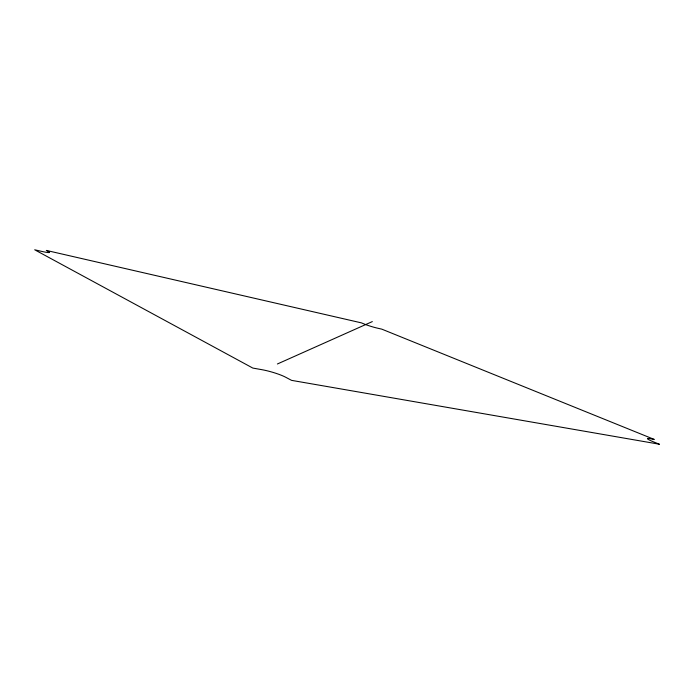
<?xml version="1.0" encoding="UTF-8"?>
<svg xmlns="http://www.w3.org/2000/svg" width="694" height="694" viewBox="0 0 694 694"><rect width="100%" height="100%" fill="white"/><g stroke="black" fill="none" stroke-linecap="round" stroke-linejoin="round"><path stroke-width="1.04" d="M277.392 363.986L372.331 321.591M659.3 444.212L291.575 380.364L285.624 377.215A18.096 2.759 16.1 0 0 261.864 369.676L252.824 368.072L34.7 249.788L41.77 251.402A12.431 1.145 15 0 0 48.866 251.766L46.316 250.413L361.435 322.875L364.862 324.272A9.334 0.737 16.7 0 0 377.51 328.167L381.821 329.156L654.26 439.432L649.758 438.634A13.455 1.31 18.5 0 0 652.768 441.549L659.3 444.212"/></g></svg>
